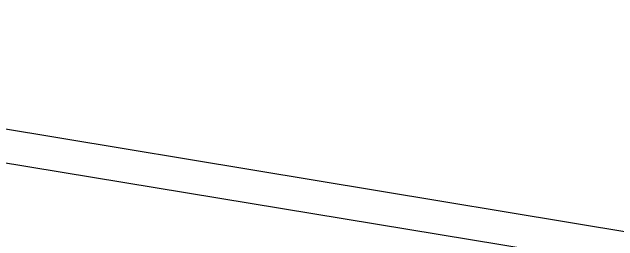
# Model space of a CAD drawing. Header units: metres. Extents: x 93017 to 94633, y 101979 to 102793.
# Drawn here: x 94096.77 to 94133.29, y 102404.62 to 102418.38 of the extents above; entities that cross this region are included whole.
import ezdxf

# ---------------------------------------------------------------- set-up
doc = ezdxf.new("R2010")
doc.units = ezdxf.units.M
doc.header["$LTSCALE"] = 0.75
doc.header["$MEASUREMENT"] = 0
doc.layers.add('OTM Title + Pinakida', color=7, linetype='Continuous')

msp = doc.modelspace()

# ---------------------------------------------------------------- linework, layer by layer
at = {"layer": 'OTM Title + Pinakida', "color": 7}
for p, q in [((94369.9899234268, 102366.1591382849), (94053.65414725151, 102418.3811181194)), ((94367.6908725252, 102364.5116052953), (94055.30168024114, 102416.0820672178))]:
    msp.add_line(p, q, dxfattribs=at)

doc.saveas('drawing.dxf')
